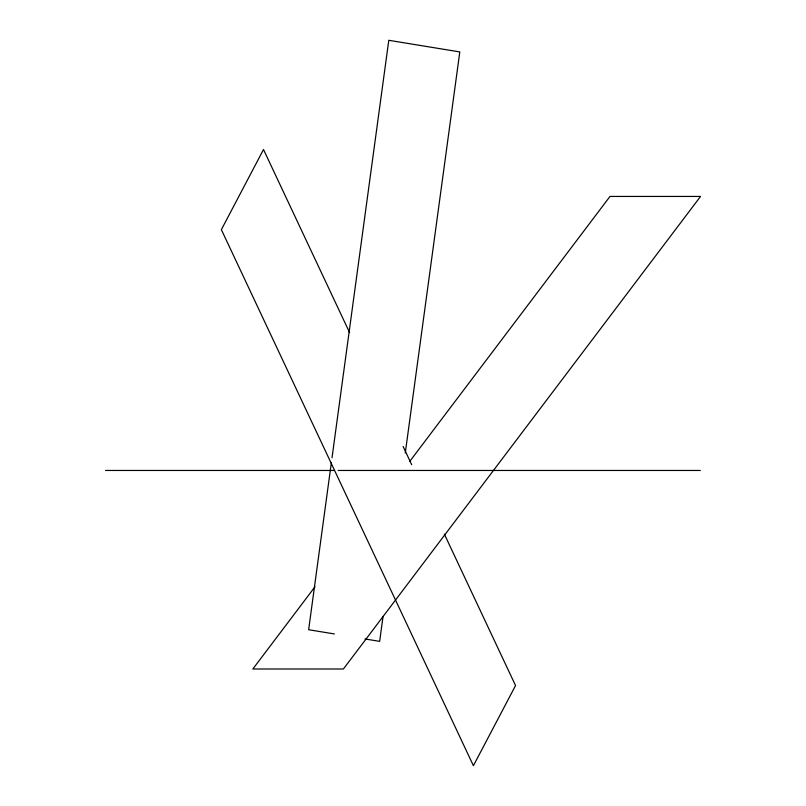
<?xml version="1.0" encoding="UTF-8"?>
<svg xmlns="http://www.w3.org/2000/svg" width="806" height="806" viewBox="0 0 806 806"><rect width="100%" height="100%" fill="white"/><g stroke="black" fill="none" stroke-linecap="round" stroke-linejoin="round"><path stroke-width="1.21" d="M331.347 462.745L308.638 629.728L334.349 633.939M332.022 457.758L388.784 40.3L459.803 51.927L405.267 453.002M383.052 616.409L379.656 641.364L364.967 638.957M314.985 586.778L252.842 669L343.396 669L700.535 196.442L609.991 196.442L409.72 461.435M105.465 470.462L334.349 470.462M338.127 470.462L700.323 470.462M349.613 332.636L263.502 149.513L221.368 229.66L473.404 765.7L515.548 685.553L444.348 534.126M403.121 446.453L411.685 464.669"/></g></svg>
